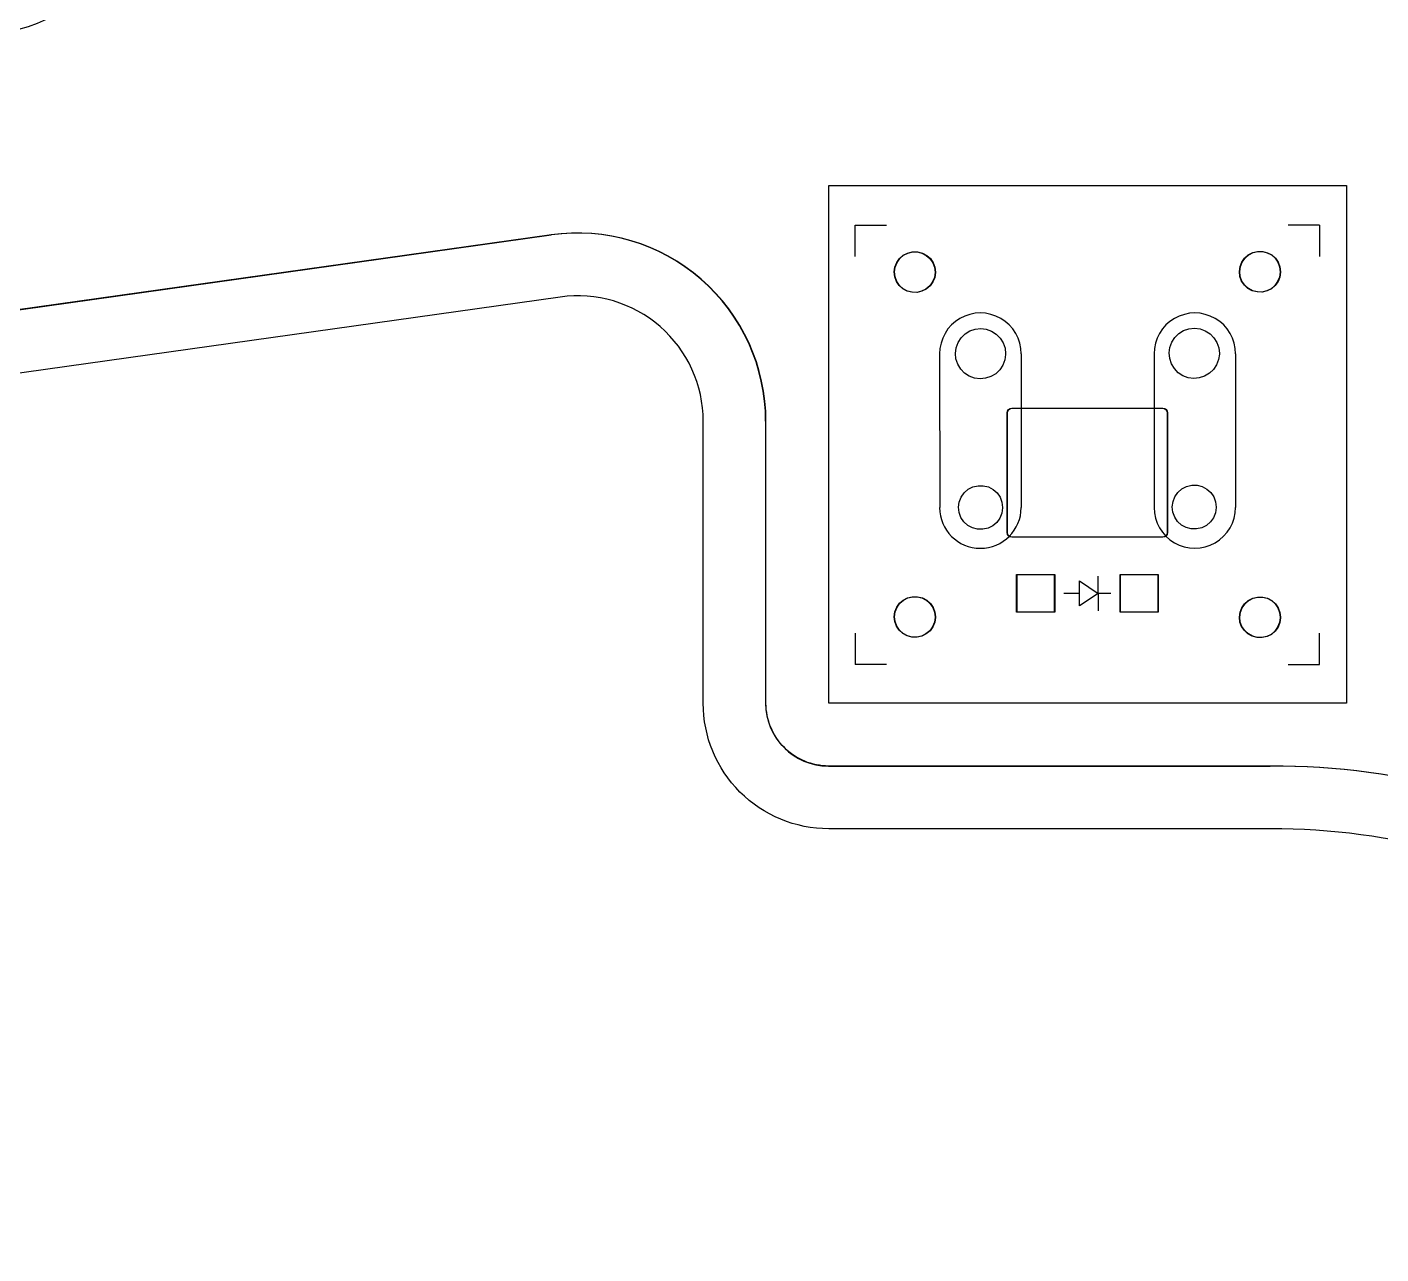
# Model space of a CAD drawing. Header units: inches. Extents: x 5 to 159, y 7 to 116.
# Drawn here: x 70.67 to 113.82, y 6.58 to 45.67 of the extents above; entities that cross this region are included whole.
import ezdxf

# ---------------------------------------------------------------- set-up
doc = ezdxf.new("R2010")
doc.units = ezdxf.units.IN
doc.header["$MEASUREMENT"] = 0
doc.layers.get('0').update_dxf_attribs({"color": 1})
doc.layers.add('KICAD_EXPORT', color=12, linetype='Continuous')
doc.layers.add('OUTLINE_CURVED', color=6, linetype='Continuous')

# ---------------------------------------------------------------- blocks, each defined once
blk = doc.blocks.new('switch')
for p, q in [((79.189, 28.239), (79.191, 23.339)), ((81.787, 28.239), (81.788, 23.34)), ((86.023, 28.239), (86.022, 23.34)), ((88.621, 28.239), (88.619, 23.339))]:
    blk.add_line(p, q)
for centre, start, end in [((80.488, 28.239), 0, 180.0351), ((87.322, 28.239), 359.9649, 180), ((80.489, 23.339), 180.0175, 0.0175), ((87.321, 23.339), 179.9825, 359.9825)]:
    blk.add_arc(centre, 1.299, start, end)

msp = doc.modelspace()

# ---------------------------------------------------------------- linework, layer by layer
at = {"layer": 'KICAD_EXPORT', "linetype": 'Continuous'}
for p, q in [((96.219, 40.625), (112.719, 40.625)), ((96.219, 24.125), (96.219, 40.625)), ((112.719, 40.625), (112.719, 24.125)), ((97.057, 38.363), (97.057, 39.363)), ((97.057, 39.363), (98.057, 39.363)), ((111.857, 39.363), (110.857, 39.363)), ((111.857, 39.363), (111.857, 38.363)), ((35.577, 31.772), (87.372, 39.051)), ((98.591, 38.4), (98.73, 38.472)), ((98.603, 38.4), (98.742, 38.472)), ((98.73, 38.472), (98.882, 38.509)), ((98.742, 38.472), (98.894, 38.509)), ((98.882, 38.509), (99.038, 38.508)), ((98.894, 38.509), (99.05, 38.508)), ((99.038, 38.508), (99.19, 38.47)), ((99.05, 38.508), (99.202, 38.47)), ((99.19, 38.47), (99.328, 38.397)), ((99.202, 38.47), (99.34, 38.397)), ((109.474, 38.31), (109.591, 38.413)), ((109.486, 38.31), (109.603, 38.413)), ((109.591, 38.413), (109.73, 38.484)), ((109.603, 38.413), (109.742, 38.484)), ((109.73, 38.484), (109.882, 38.521)), ((109.742, 38.484), (109.894, 38.521)), ((109.882, 38.521), (110.038, 38.52)), ((109.894, 38.521), (110.05, 38.52)), ((110.038, 38.52), (110.19, 38.482)), ((110.05, 38.52), (110.202, 38.482)), ((110.19, 38.482), (110.328, 38.409)), ((110.202, 38.482), (110.34, 38.409)), ((110.328, 38.409), (110.444, 38.305)), ((110.34, 38.409), (110.456, 38.305)), ((98.307, 37.87), (98.327, 38.025)), ((98.319, 37.87), (98.339, 38.025)), ((98.327, 38.025), (98.384, 38.17)), ((98.339, 38.025), (98.396, 38.17)), ((98.384, 38.17), (98.474, 38.298)), ((98.396, 38.17), (98.486, 38.298)), ((98.474, 38.298), (98.591, 38.4)), ((98.486, 38.298), (98.603, 38.4)), ((99.328, 38.397), (99.444, 38.293)), ((99.34, 38.397), (99.456, 38.293)), ((99.444, 38.293), (99.533, 38.164)), ((99.456, 38.293), (99.545, 38.164)), ((99.533, 38.164), (99.588, 38.018)), ((99.545, 38.164), (99.6, 38.018)), ((99.588, 38.018), (99.607, 37.863)), ((99.6, 38.018), (99.619, 37.863)), ((109.307, 37.882), (109.327, 38.037)), ((109.319, 37.882), (109.339, 38.037)), ((109.327, 38.037), (109.384, 38.182)), ((109.339, 38.037), (109.396, 38.182)), ((109.384, 38.182), (109.474, 38.31)), ((109.396, 38.182), (109.486, 38.31)), ((110.444, 38.305), (110.533, 38.176)), ((110.456, 38.305), (110.545, 38.176)), ((110.533, 38.176), (110.588, 38.03)), ((110.545, 38.176), (110.6, 38.03)), ((110.588, 38.03), (110.607, 37.875)), ((110.6, 38.03), (110.619, 37.875)), ((98.324, 37.714), (98.307, 37.87)), ((98.336, 37.714), (98.319, 37.87)), ((98.377, 37.568), (98.324, 37.714)), ((98.389, 37.568), (98.336, 37.714)), ((98.465, 37.438), (98.377, 37.568)), ((98.477, 37.438), (98.389, 37.568)), ((99.526, 37.55), (99.435, 37.423)), ((99.538, 37.55), (99.447, 37.423)), ((99.584, 37.695), (99.526, 37.55)), ((99.596, 37.695), (99.538, 37.55)), ((99.606, 37.849), (99.584, 37.695)), ((99.618, 37.849), (99.596, 37.695)), ((99.607, 37.863), (99.606, 37.849)), ((99.619, 37.863), (99.618, 37.849)), ((109.324, 37.727), (109.307, 37.882)), ((109.336, 37.727), (109.319, 37.882)), ((109.377, 37.58), (109.324, 37.727)), ((109.389, 37.58), (109.336, 37.727)), ((109.465, 37.45), (109.377, 37.58)), ((109.477, 37.45), (109.389, 37.58)), ((110.526, 37.562), (110.435, 37.435)), ((110.538, 37.562), (110.447, 37.435)), ((110.584, 37.707), (110.526, 37.562)), ((110.596, 37.707), (110.538, 37.562)), ((110.606, 37.862), (110.584, 37.707)), ((110.618, 37.862), (110.596, 37.707)), ((110.607, 37.875), (110.606, 37.862)), ((110.619, 37.875), (110.618, 37.862)), ((98.58, 37.333), (98.465, 37.438)), ((98.592, 37.333), (98.477, 37.438)), ((98.717, 37.259), (98.58, 37.333)), ((98.729, 37.259), (98.592, 37.333)), ((98.868, 37.219), (98.717, 37.259)), ((98.88, 37.219), (98.729, 37.259)), ((99.025, 37.216), (98.868, 37.219)), ((99.037, 37.216), (98.88, 37.219)), ((99.177, 37.251), (99.025, 37.216)), ((99.189, 37.251), (99.037, 37.216)), ((99.316, 37.321), (99.177, 37.251)), ((99.328, 37.321), (99.189, 37.251)), ((99.435, 37.423), (99.316, 37.321)), ((99.447, 37.423), (99.328, 37.321)), ((109.58, 37.345), (109.465, 37.45)), ((109.592, 37.345), (109.477, 37.45)), ((109.717, 37.271), (109.58, 37.345)), ((109.729, 37.271), (109.592, 37.345)), ((109.868, 37.231), (109.717, 37.271)), ((109.88, 37.231), (109.729, 37.271)), ((110.025, 37.229), (109.868, 37.231)), ((110.037, 37.229), (109.88, 37.231)), ((110.177, 37.264), (110.025, 37.229)), ((110.189, 37.264), (110.037, 37.229)), ((110.316, 37.334), (110.177, 37.264)), ((110.328, 37.334), (110.189, 37.264)), ((110.435, 37.435), (110.316, 37.334)), ((110.447, 37.435), (110.328, 37.334)), ((100.437, 35.769), (100.564, 35.893)), ((100.564, 35.893), (100.716, 35.987)), ((100.716, 35.987), (100.885, 36.044)), ((100.885, 36.044), (101.062, 36.063)), ((101.062, 36.063), (101.239, 36.042)), ((101.239, 36.042), (101.407, 35.982)), ((101.407, 35.982), (101.558, 35.886)), ((101.558, 35.886), (101.684, 35.76)), ((107.249, 35.781), (107.376, 35.906)), ((107.376, 35.906), (107.528, 35.999)), ((107.528, 35.999), (107.697, 36.057)), ((107.697, 36.057), (107.874, 36.075)), ((107.874, 36.075), (108.051, 36.054)), ((108.051, 36.054), (108.219, 35.994)), ((108.219, 35.994), (108.37, 35.899)), ((108.37, 35.899), (108.496, 35.772)), ((100.257, 35.274), (100.279, 35.451)), ((100.279, 35.451), (100.34, 35.619)), ((100.34, 35.619), (100.437, 35.769)), ((101.684, 35.76), (101.778, 35.609)), ((101.778, 35.609), (101.837, 35.44)), ((101.837, 35.44), (101.857, 35.263)), ((107.069, 35.286), (107.091, 35.463)), ((107.091, 35.463), (107.152, 35.631)), ((107.152, 35.631), (107.249, 35.781)), ((108.496, 35.772), (108.59, 35.621)), ((108.59, 35.621), (108.649, 35.452)), ((108.649, 35.452), (108.669, 35.275)), ((100.274, 35.097), (100.257, 35.274)), ((100.33, 34.927), (100.274, 35.097)), ((101.831, 35.064), (101.768, 34.897)), ((101.856, 35.241), (101.831, 35.064)), ((101.857, 35.263), (101.856, 35.241)), ((107.086, 35.109), (107.069, 35.286)), ((107.142, 34.94), (107.086, 35.109)), ((108.643, 35.076), (108.58, 34.91)), ((108.668, 35.253), (108.643, 35.076)), ((108.669, 35.275), (108.668, 35.253)), ((100.423, 34.775), (100.33, 34.927)), ((100.547, 34.646), (100.423, 34.775)), ((100.696, 34.549), (100.547, 34.646)), ((100.863, 34.487), (100.696, 34.549)), ((101.387, 34.534), (101.217, 34.479)), ((101.54, 34.626), (101.387, 34.534)), ((101.669, 34.749), (101.54, 34.626)), ((101.768, 34.897), (101.669, 34.749)), ((107.235, 34.787), (107.142, 34.94)), ((107.359, 34.659), (107.235, 34.787)), ((107.508, 34.561), (107.359, 34.659)), ((107.675, 34.499), (107.508, 34.561)), ((108.199, 34.547), (108.029, 34.492)), ((108.352, 34.638), (108.199, 34.547)), ((108.481, 34.761), (108.352, 34.638)), ((108.58, 34.91), (108.481, 34.761)), ((101.04, 34.463), (100.863, 34.487)), ((101.217, 34.479), (101.04, 34.463)), ((107.852, 34.475), (107.675, 34.499)), ((108.029, 34.492), (107.852, 34.475)), ((101.907, 33.375), (101.918, 33.432)), ((101.907, 29.563), (101.907, 33.375)), ((101.918, 33.432), (101.951, 33.481)), ((101.919, 33.375), (101.93, 33.432)), ((101.919, 29.563), (101.919, 33.375)), ((101.93, 33.432), (101.963, 33.481)), ((101.951, 33.481), (101.999, 33.514)), ((101.963, 33.481), (102.011, 33.514)), ((101.999, 33.514), (102.057, 33.525)), ((102.011, 33.514), (102.069, 33.525)), ((102.057, 33.525), (106.857, 33.525)), ((102.069, 33.525), (106.869, 33.525)), ((106.857, 33.525), (106.914, 33.514)), ((106.869, 33.525), (106.926, 33.514)), ((106.914, 33.514), (106.963, 33.481)), ((106.926, 33.514), (106.975, 33.481)), ((106.963, 33.481), (106.995, 33.432)), ((106.975, 33.481), (107.007, 33.432)), ((106.995, 33.432), (107.007, 33.375)), ((107.007, 33.432), (107.019, 33.375)), ((107.007, 33.375), (107.007, 29.563)), ((107.019, 33.375), (107.019, 29.563)), ((94.207, 33.109), (94.207, 24.125)), ((107.625, 31.031), (107.788, 31.071)), ((107.788, 31.071), (107.956, 31.07)), ((107.956, 31.07), (108.119, 31.029)), ((100.379, 30.537), (100.44, 30.694)), ((100.44, 30.694), (100.536, 30.831)), ((100.536, 30.831), (100.663, 30.942)), ((100.663, 30.942), (100.813, 31.019)), ((100.813, 31.019), (100.976, 31.058)), ((100.976, 31.058), (101.144, 31.057)), ((101.144, 31.057), (101.307, 31.016)), ((101.307, 31.016), (101.456, 30.938)), ((101.456, 30.938), (101.582, 30.826)), ((101.582, 30.826), (101.677, 30.687)), ((101.677, 30.687), (101.736, 30.53)), ((107.191, 30.549), (107.252, 30.706)), ((107.252, 30.706), (107.348, 30.844)), ((107.348, 30.844), (107.475, 30.954)), ((107.475, 30.954), (107.625, 31.031)), ((108.119, 31.029), (108.268, 30.95)), ((108.268, 30.95), (108.394, 30.838)), ((108.394, 30.838), (108.489, 30.7)), ((108.489, 30.7), (108.548, 30.542)), ((100.357, 30.37), (100.379, 30.537)), ((100.375, 30.203), (100.357, 30.37)), ((101.756, 30.348), (101.733, 30.182)), ((101.736, 30.53), (101.757, 30.363)), ((101.757, 30.363), (101.756, 30.348)), ((107.169, 30.383), (107.191, 30.549)), ((107.187, 30.215), (107.169, 30.383)), ((107.245, 30.057), (107.187, 30.215)), ((108.568, 30.361), (108.545, 30.194)), ((108.548, 30.542), (108.569, 30.375)), ((108.569, 30.375), (108.568, 30.361)), ((100.433, 30.045), (100.375, 30.203)), ((100.527, 29.905), (100.433, 30.045)), ((100.651, 29.792), (100.527, 29.905)), ((100.799, 29.712), (100.651, 29.792)), ((101.444, 29.78), (101.294, 29.704)), ((101.572, 29.889), (101.444, 29.78)), ((101.67, 30.026), (101.572, 29.889)), ((101.733, 30.182), (101.67, 30.026)), ((107.339, 29.918), (107.245, 30.057)), ((107.463, 29.805), (107.339, 29.918)), ((107.611, 29.724), (107.463, 29.805)), ((108.256, 29.792), (108.106, 29.717)), ((108.384, 29.901), (108.256, 29.792)), ((108.482, 30.038), (108.384, 29.901)), ((108.545, 30.194), (108.482, 30.038)), ((100.962, 29.669), (100.799, 29.712)), ((101.13, 29.667), (100.962, 29.669)), ((101.294, 29.704), (101.13, 29.667)), ((101.918, 29.505), (101.907, 29.563)), ((101.951, 29.457), (101.918, 29.505)), ((101.93, 29.505), (101.919, 29.563)), ((101.963, 29.457), (101.93, 29.505)), ((101.999, 29.424), (101.951, 29.457)), ((102.011, 29.424), (101.963, 29.457)), ((102.057, 29.413), (101.999, 29.424)), ((102.069, 29.413), (102.011, 29.424)), ((106.857, 29.413), (102.057, 29.413)), ((106.869, 29.413), (102.069, 29.413)), ((106.914, 29.424), (106.857, 29.413)), ((106.926, 29.424), (106.869, 29.413)), ((106.963, 29.457), (106.914, 29.424)), ((106.975, 29.457), (106.926, 29.424)), ((106.995, 29.505), (106.963, 29.457)), ((107.007, 29.505), (106.975, 29.457)), ((107.007, 29.563), (106.995, 29.505)), ((107.019, 29.563), (107.007, 29.505)), ((107.774, 29.682), (107.611, 29.724)), ((107.942, 29.679), (107.774, 29.682)), ((108.106, 29.717), (107.942, 29.679)), ((102.207, 27.025), (102.207, 28.225)), ((102.207, 28.225), (103.407, 28.225)), ((102.219, 27.025), (102.219, 28.225)), ((102.219, 28.225), (103.419, 28.225)), ((103.407, 28.225), (103.407, 27.025)), ((103.419, 28.225), (103.419, 27.025)), ((104.807, 27.625), (104.807, 28.175)), ((105.507, 27.025), (105.507, 28.225)), ((105.507, 28.225), (106.707, 28.225)), ((105.519, 27.025), (105.519, 28.225)), ((105.519, 28.225), (106.719, 28.225)), ((106.707, 28.225), (106.707, 27.025)), ((106.719, 28.225), (106.719, 27.025)), ((104.207, 27.625), (103.707, 27.625)), ((104.207, 28.025), (104.807, 27.625)), ((104.207, 27.225), (104.207, 28.025)), ((104.807, 27.625), (104.207, 27.225)), ((105.207, 27.625), (104.807, 27.625)), ((104.807, 27.625), (104.807, 27.075)), ((98.384, 27.182), (98.474, 27.31)), ((98.396, 27.182), (98.486, 27.31)), ((98.474, 27.31), (98.591, 27.413)), ((98.486, 27.31), (98.603, 27.413)), ((98.591, 27.413), (98.73, 27.484)), ((98.603, 27.413), (98.742, 27.484)), ((98.73, 27.484), (98.882, 27.521)), ((98.742, 27.484), (98.894, 27.521)), ((98.882, 27.521), (99.038, 27.52)), ((98.894, 27.521), (99.05, 27.52)), ((99.038, 27.52), (99.19, 27.482)), ((99.05, 27.52), (99.202, 27.482)), ((99.19, 27.482), (99.328, 27.409)), ((99.202, 27.482), (99.34, 27.409)), ((99.328, 27.409), (99.444, 27.305)), ((99.34, 27.409), (99.456, 27.305)), ((99.444, 27.305), (99.533, 27.176)), ((99.456, 27.305), (99.545, 27.176)), ((109.384, 27.17), (109.474, 27.298)), ((109.396, 27.17), (109.486, 27.298)), ((109.474, 27.298), (109.591, 27.4)), ((109.486, 27.298), (109.603, 27.4)), ((109.591, 27.4), (109.73, 27.472)), ((109.603, 27.4), (109.742, 27.472)), ((109.73, 27.472), (109.882, 27.509)), ((109.742, 27.472), (109.894, 27.509)), ((109.882, 27.509), (110.038, 27.508)), ((109.894, 27.509), (110.05, 27.508)), ((110.038, 27.508), (110.19, 27.47)), ((110.05, 27.508), (110.202, 27.47)), ((110.19, 27.47), (110.328, 27.397)), ((110.202, 27.47), (110.34, 27.397)), ((110.328, 27.397), (110.444, 27.293)), ((110.34, 27.397), (110.456, 27.293)), ((110.444, 27.293), (110.533, 27.164)), ((110.456, 27.293), (110.545, 27.164)), ((98.307, 26.882), (98.327, 27.037)), ((98.324, 26.727), (98.307, 26.882)), ((98.319, 26.882), (98.339, 27.037)), ((98.336, 26.727), (98.319, 26.882)), ((98.327, 27.037), (98.384, 27.182)), ((98.339, 27.037), (98.396, 27.182)), ((99.533, 27.176), (99.588, 27.03)), ((99.545, 27.176), (99.6, 27.03)), ((99.606, 26.862), (99.584, 26.707)), ((99.588, 27.03), (99.607, 26.875)), ((99.618, 26.862), (99.596, 26.707)), ((99.6, 27.03), (99.619, 26.875)), ((99.607, 26.875), (99.606, 26.862)), ((99.619, 26.875), (99.618, 26.862)), ((103.407, 27.025), (102.207, 27.025)), ((103.419, 27.025), (102.219, 27.025)), ((106.707, 27.025), (105.507, 27.025)), ((106.719, 27.025), (105.519, 27.025)), ((109.307, 26.87), (109.327, 27.025)), ((109.324, 26.714), (109.307, 26.87)), ((109.319, 26.87), (109.339, 27.025)), ((109.336, 26.714), (109.319, 26.87)), ((109.327, 27.025), (109.384, 27.17)), ((109.339, 27.025), (109.396, 27.17)), ((110.533, 27.164), (110.588, 27.018)), ((110.545, 27.164), (110.6, 27.018)), ((110.606, 26.849), (110.584, 26.695)), ((110.588, 27.018), (110.607, 26.863)), ((110.618, 26.849), (110.596, 26.695)), ((110.6, 27.018), (110.619, 26.863)), ((110.607, 26.863), (110.606, 26.849)), ((110.619, 26.863), (110.618, 26.849)), ((97.057, 26.363), (97.057, 25.363)), ((98.377, 26.58), (98.324, 26.727)), ((98.389, 26.58), (98.336, 26.727)), ((98.465, 26.45), (98.377, 26.58)), ((98.477, 26.45), (98.389, 26.58)), ((98.58, 26.345), (98.465, 26.45)), ((98.592, 26.345), (98.477, 26.45)), ((98.717, 26.271), (98.58, 26.345)), ((98.729, 26.271), (98.592, 26.345)), ((99.316, 26.334), (99.177, 26.264)), ((99.328, 26.334), (99.189, 26.264)), ((99.435, 26.435), (99.316, 26.334)), ((99.447, 26.435), (99.328, 26.334)), ((99.526, 26.562), (99.435, 26.435)), ((99.538, 26.562), (99.447, 26.435)), ((99.584, 26.707), (99.526, 26.562)), ((99.596, 26.707), (99.538, 26.562)), ((109.377, 26.568), (109.324, 26.714)), ((109.389, 26.568), (109.336, 26.714)), ((109.465, 26.438), (109.377, 26.568)), ((109.477, 26.438), (109.389, 26.568)), ((109.58, 26.333), (109.465, 26.438)), ((109.592, 26.333), (109.477, 26.438)), ((109.717, 26.259), (109.58, 26.333)), ((109.729, 26.259), (109.592, 26.333)), ((110.435, 26.423), (110.316, 26.321)), ((110.447, 26.423), (110.328, 26.321)), ((110.526, 26.55), (110.435, 26.423)), ((110.538, 26.55), (110.447, 26.423)), ((110.584, 26.695), (110.526, 26.55)), ((110.596, 26.695), (110.538, 26.55)), ((111.857, 25.363), (111.857, 26.363)), ((98.868, 26.231), (98.717, 26.271)), ((98.88, 26.231), (98.729, 26.271)), ((99.025, 26.229), (98.868, 26.231)), ((99.037, 26.229), (98.88, 26.231)), ((99.177, 26.264), (99.025, 26.229)), ((99.189, 26.264), (99.037, 26.229)), ((109.868, 26.219), (109.717, 26.259)), ((109.88, 26.219), (109.729, 26.259)), ((110.025, 26.216), (109.868, 26.219)), ((110.037, 26.216), (109.88, 26.219)), ((110.177, 26.251), (110.025, 26.216)), ((110.189, 26.251), (110.037, 26.216)), ((110.316, 26.321), (110.177, 26.251)), ((110.328, 26.321), (110.189, 26.251)), ((98.057, 25.363), (97.057, 25.363)), ((110.857, 25.363), (111.857, 25.363)), ((112.719, 24.125), (96.219, 24.125)), ((96.207, 22.125), (110.292, 22.125))]:
    msp.add_line(p, q, dxfattribs=at)
at = {"layer": 'KICAD_EXPORT'}
for centre, radius, start, end in [((88.207, 33.109), 6, 0, 97.9996), ((96.207, 24.125), 2, 180.004, 269.9973), ((110.292, -1.874), 23.999, 75.0002, 90.0003)]:
    msp.add_arc(centre, radius, start, end, dxfattribs=at)
at = {"layer": 'OUTLINE_CURVED'}
for points in [[(66.673, 112.125, -0.414214), (70.673, 116.125), (105.673, 116.125, -0.414214), (109.673, 112.125), (109.673, 106.125, 0.414214), (111.673, 104.125), (124.173, 104.125, -0.414214), (128.173, 100.125), (128.173, 60.001, 0.267949), (141.173, 37.484), (157.026, 28.332, -0.414214), (158.49, 22.867), (150.24, 8.578, -0.414214), (144.776, 7.114), (132.578, 14.157, 0.065545), (127.272, 16.355), (115.998, 19.375, 0.065542), (110.304, 20.125), (96.218, 20.125, -0.414214), (92.218, 24.125), (92.218, 33.109, 0.455725), (87.662, 37.07), (35.867, 29.791, -0.414214)], [(68.673, 112.125, -0.414214), (70.673, 114.125), (105.673, 114.125, -0.414214), (107.673, 112.125), (107.673, 106.125, 0.414214), (111.673, 102.125), (124.173, 102.125, -0.414214), (126.173, 100.125), (126.173, 60.001, 0.267949), (140.173, 35.752), (156.026, 26.599, -0.414214), (156.758, 23.867), (148.508, 9.578, -0.414214), (145.776, 8.846), (133.578, 15.889, 0.065545), (127.789, 18.286), (116.515, 21.307, 0.065542), (110.304, 22.125), (96.218, 22.125, -0.414214), (94.218, 24.125), (94.218, 33.109, 0.455725), (87.383, 39.051), (35.589, 31.772, -0.414214)]]:
    msp.add_lwpolyline(points, format="xyb", dxfattribs=at)
msp.add_circle((69.746, 48.731), 3.2, dxfattribs=at)

# ---------------------------------------------------------------- block references
msp.add_blockref('switch', (20.563, 7.023))

doc.saveas('drawing.dxf')
